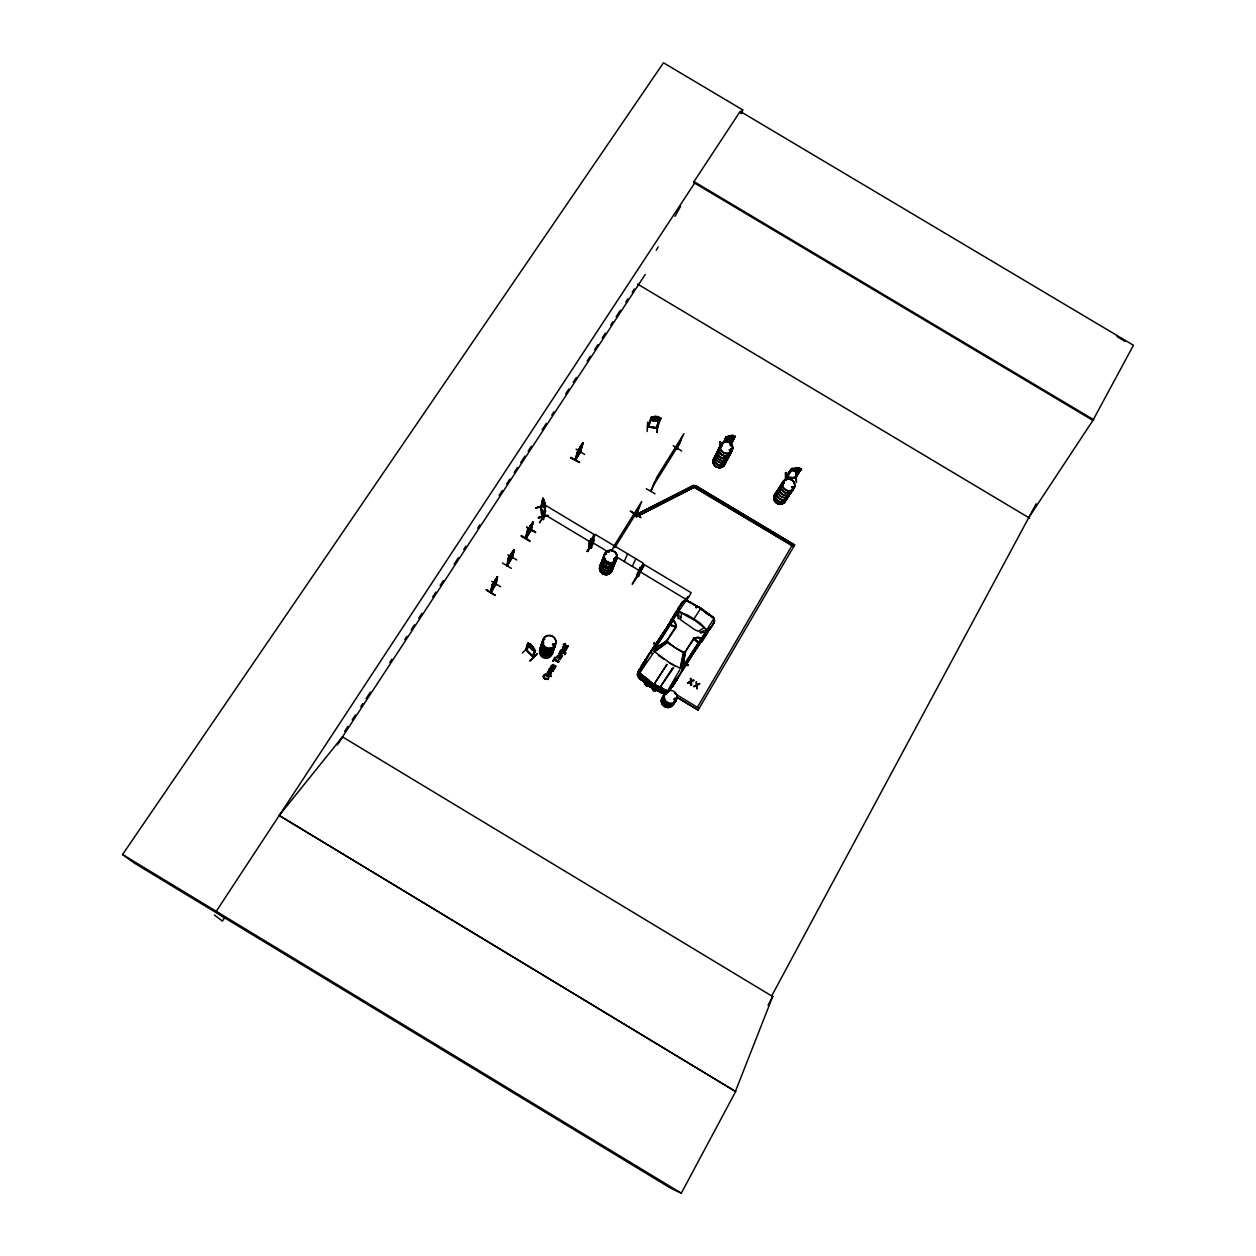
<?xml version="1.0" encoding="UTF-8"?>
<svg xmlns="http://www.w3.org/2000/svg" width="1256" height="1256" viewBox="0 0 1256 1256"><rect width="100%" height="100%" fill="white"/><g stroke="black" fill="none" stroke-linecap="round" stroke-linejoin="round"><path stroke-width="1.5" d="M655.585 647.091L656.244 648.473L656.794 645.333M544.633 502.51L544.476 505.305L544.256 501.474M551.462 666.057L551.572 665.272M560.317 651.754L560.443 650.953A1.853 1.805 17.8 0 1 561.369 649.964L564.666 651.315M562.5 648.269L562.657 647.421M562.562 647.782L563.3 649.635M641.408 666.355L647.578 657.124L640.105 669.982C641.722 664.016 634.955 675.807 638.849 677.251C646.699 683.892 656.04 692.7 666.685 693.359M549.202 669.291L549.39 670.516M686.168 601.247L691.224 592.754L643.182 563.928L637.42 576.033L641.188 568.293L641.816 569.078L638.315 576.567L637.86 575.515M637.53 576.143L638.582 576.269M638.488 576.269L636.494 575.17L637.765 575.122M637.514 576.096L638.566 575.86M543.267 676.309L543.298 677.376M590.618 547.632L591.623 547.428L590.744 546.894M588.562 546.439C590.273 548.087 586.929 542.906 591.466 538.479L592.267 538.95C589.347 551.447 586.254 548.37 591.466 538.479M564.274 652.492L564.949 653.544M677.376 448L676.701 449.224L677.628 448.376M651.016 491.002L654.721 481.645M636.164 515.054L635.3 515.604L636.478 516.765L694.223 487.344L695.306 485.507L794.64 544.994L698.101 710.08L676.607 697.143M566.33 648.19L566.896 648.583M653.183 420.995L656.543 421.2M653.261 420.964L650.545 419.111M655.962 416.757L657.689 418.311L654.988 419.347L654.156 418.64L655.977 416.662M658.332 416.662L654.925 416.301L652.304 418.939L654.172 420.069L658.866 419.63L658.27 416.694L660.97 418.232L660.075 418.122L656.605 427.699M656.464 428.045L656.527 427.307M657.359 428.092L647.625 426.381M657.076 432.598L657.736 423.068L657.218 432.409M660.389 420.054L656.527 421.31M647.138 431.499L647.656 422.173M648.63 426.475L648.363 427.228L648.724 426.49M651.142 417.51L654.957 416.442L651 417.589M552.923 670.092L553.08 668.93L553.629 669.762M678.664 609.16L669.495 623.369L675.775 611.86L679.245 608.516M580.162 451.893L580.303 451.469M528.321 529.388L525.542 538.227L528.179 529.467M530.801 530.927L530.943 529.655L525.683 537.741M496.183 584.401L497.219 576.63L495.414 584.448M565.655 653.528L565.121 651.456M565.828 653.026L564.713 651.189M563.74 652.147L561.401 650.687M688.492 664.895L685.007 663.372L682.652 665.021M788.752 494.283L788.799 494.205A6.28 5.84 32.2 0 1 783.822 499.872A6.28 5.84 32.2 0 1 776.883 495.728A6.28 5.84 32.2 0 1 779.474 488.647M791.83 486.935L792.646 488.286M792.332 486.527C794.577 487.093 791.28 489.102 792.473 486.7M783.461 482.508L784.199 481.817L784.215 482.649M784.089 482.697L783.713 482.053M729.893 449.774L730.835 450.716M730.741 450.763L731.071 449.836M526.358 649.258L533.36 656.966L532.937 656.072M731.149 448.894A6.359 5.903 27.3 0 1 727.318 455.897A6.359 5.903 27.3 0 1 719.468 452.411A6.359 5.903 27.3 0 1 721.949 444.812L721.917 444.577A6.437 5.982 27.3 0 0 719.531 452.16A6.437 5.982 27.3 0 0 727.491 455.692A6.437 5.982 27.3 0 0 731.385 448.596M528.258 642.978C523.312 651.33 528.462 651.362 533.517 656.762M526.641 650.451L533.046 657.218L535.009 650.812C533.062 645.035 525.777 638.048 527.096 650.325M675.54 699.576L674.613 699.969L674.503 698.948M675.037 698.195A6.625 6.421 37.3 0 1 670.955 705.872A6.625 6.421 37.3 0 1 662.76 702.261A6.625 6.421 37.3 0 1 665.429 693.971L665.586 693.736M665.759 694.097L666.701 693.532M682.526 665.413L684.049 665.382M656.998 645.694L656.731 646.887M677.329 609.788L683.704 601.012M613.776 559.203L614.561 558.323M614.341 559.642L614.467 558.528M614.529 558.276L615.095 559.768M603.288 560.443L603.508 559.642L603.555 560.521M606.475 553.927L605.408 554.163L606.193 553.441M554.54 644.407L553.346 645.286L553.378 643.873A6.625 6.421 15.4 0 1 554.022 645.568L553.786 645.615M543.895 639.178L544.743 639.335L544.209 638.692M486.213 589.755L495.131 595.109M491.74 581.293L500.547 586.772M491.332 591.937L492.289 584.275L490.861 592.691L491.033 591.639M701.743 638.001L694.804 637.765L684.52 652.649L681.364 668.663M492.289 584.275C487.579 602.99 494.283 584.778 495.853 585.013M495.932 583.836L490.468 592.361L495.994 583.742M497.219 576.63L495.853 584.715M655.93 690.046C648.85 686.216 656.448 690.282 663.623 693.422M652.382 689.371C653.057 686.875 651.723 692.276 655.444 690.957M552.028 665.994L554.665 668.349L552.012 666.748L552.326 665.288M681.302 672.494L685.493 652.084M502.51 563.018L511.349 568.371M683.939 652.241L680.564 668.38L670.139 663.231L654.313 651.503L667.611 641.753L675.241 647.766L684.52 652.649M507.879 554.791L516.797 559.972M507.597 565.2L509.167 557.397L508.303 557.931L506.749 565.75L512.197 557.083L507.22 565.781M512.448 557.35L507.063 565.938L508.79 557.162M509.198 557.413L508.617 558.119C506.341 568.152 518.398 542.545 511.679 556.361M512.919 552.499L510.391 555.953L511.286 553.425M568.026 645.694L568.34 646.432M511.914 558.198L514.081 549.83M513.657 549.61L512.055 558.355M512.574 551.305L508.539 558.229L514.049 549.673L512.542 557.35M513.673 552.389L514.144 549.72M709.467 629.79L713.957 622.536M714.193 621.814L714.476 620.904M521.334 535.511L530.126 540.818M682.4 668.537L682.495 670.139L685.258 652.021L693.72 638.158L698.634 642.491L693.72 638.158M526.641 527.394L535.715 532.214L526.704 527.19M553.676 669.636L553.252 670.798M527.332 531.633L533.062 521.868L531.162 530.362M527.865 529.278C520.298 553.802 535.307 520.863 532.67 522.622M545.685 505.666L535.715 507.942L545.669 505.634M532.67 521.805L530.754 530.895M540.535 507.047L540.865 507.691M546.501 515.557L538.306 518.006L548.103 515.384M540.63 507.817L542.969 498.271L541.21 507.612M543.204 515.51L542.969 516.467M543.298 516.295L540.928 506.984M543.236 519.56L542.733 518.461M545.041 509.355L544.115 500.124M542.796 518.807L543.613 518.948M543.456 519.639L545.575 510.925L544.586 510.737L545.575 510.925M545.057 514.693L539.452 522.763L544.727 514.489M680.124 668.192L683.327 652.916L667.219 642.554L654.659 651.833M549.155 669.417L549.688 668.286M640.23 668.27L637.483 674.08L637.655 676.45M543.22 676.435L543.628 675.383M570.585 457.765L579.518 462.506L570.616 457.702M522.323 653.042L529.64 645.788M580.005 452.631L575.358 459.994L578.074 449.836L575.122 459.618M575.719 458.597L575.405 459.916L580.586 451.877M578.388 450.025L577.446 452.333M575.892 459.241L578.419 450.182M560.443 651.958L562.641 653.779L564.321 652.366M580.005 452.882L583.129 442.85M577.933 450.92L583.098 442.693L580.602 451.658M583.192 442.74L577.493 452.223L578.906 451.061M528.195 643.056L526.091 649.493M527.018 650.247L528.996 643.637M584.684 454.484L576.096 449.114M649.352 680.689L645.396 677.534L644.626 678.507C649.713 684.677 661.786 687.629 665.35 691.93L660.012 689.544L660.389 688.728L665.727 691.051M713.377 621.406L713.957 618.407L700.33 608.83M534.632 649.886L532.701 655.977M533.439 657.045L535.009 650.812M535.386 650.53L535.072 651.707L535.48 650.592M537.128 653.732L529.859 661.017L537.238 653.827M694.003 181.618L693.705 182.56L1092.908 420.399L1133.446 345.259L740.177 111.36L694.003 181.618L1093.646 419.692M663.199 693.422L659.526 691.868L663.152 693.406L659.714 691.946L660.169 691.114L663.466 692.527L663.058 693.485L659.777 692.025L660.059 691.098M653.795 643.292L656.904 645.631L654.266 643.041M666.543 690.408L665.46 691.946L651.362 685.101L639.288 675.116L639.649 674.064L640.168 673.357L652.555 683.233L666.669 690.408L665.366 691.868L665.931 691.067M676.733 449.099L683.986 433.618L656.841 477.17L651.079 491.206M592.22 542.827L587.447 551.541L592.549 543.189M673.797 683.939L672.965 685.54M589.347 547.176L593.805 534.302L545.858 505.54L542.608 519.246M556.534 657.626L557.067 656.354M647.813 685.117C641.973 679.104 645.898 688.319 647.594 685.478M741.433 113.605L742.72 109.916L663.498 62.8L122.554 854.52L134.423 863.139L669.966 1187.784L681.302 1193.2L735.639 1091.558L279.036 815.395L735.639 1091.558M590.587 547.663L595.218 534.365L643.213 563.159L637.263 575.625M644.422 683.971L644.987 683.107M551.243 673.907L550.254 675.069L551.384 676.544L546.564 673.483L547.302 673.122M594.308 539.782L593.319 539.593L594.308 539.782L591.356 547.993L590.603 547.318M552.719 661.017L555.042 657.202M551.164 666.072L550.756 666.795L554.304 668.93L554.712 668.223M638.189 675.131L653.308 652.994M550.285 670.594C552.577 665.837 550.583 672.007 549.798 669.762M558.402 662.32L554.273 659.683L558.402 662.32L558.826 661.582L554.65 659.07L558.826 661.582M551.494 668.066C549.045 675.461 554.948 666.308 550.144 668.035M549.767 674.77C552.577 666.905 542.623 677.015 550.646 673.326M557.193 657.861L557.601 656.668M558.841 653.748L562.029 656.464L559.878 653.921M559.626 652.523L559.893 653.465M563.096 644.658L564.462 644.689L563.504 643.951M559.878 654.36L562.437 655.758M561.322 650.09L561.322 650.09A1.853 1.805 17.8 0 0 560.396 651.095M552.734 665.209L555.623 666.795L552.562 665.225M561.856 650.263L563.756 651.55L563.552 652.649M575.217 459.288L580.256 451.563M565.121 643.637L564.965 644.987L566.644 645.992M564.164 645.129L567.131 646.981L568.23 646.51M564.965 644.987L567.947 645.851M559.155 655.679L561.573 657.139L560.835 658.223M564.085 649.352L565.608 646.856L564.729 649.478M561.573 657.139L558.198 655.554M651.158 417.18L647.499 427.087L657.28 427.668M648.473 427.15L652.084 417.573M685.054 664.079L682.871 661.504L682.118 668.443L682.997 661.551L682.259 668.49L684.944 663.969M564.682 654.816L565.137 654.266M644.328 678.397L639.995 674.488L639.414 675.163L640.23 673.483M644.642 683.609L647.201 686.011M656.26 427.966L659.463 419.724M638.676 673.687L649.054 681.459M657.296 428.139L660.97 418.232M675.916 627.325L675.807 623.62L673.185 620.229L654.455 649.635L651.88 650.577L650.561 652.571M558.826 657.846L559.36 656.59L560.349 657.909M611.892 551.054L613.76 546.313L641.706 501.458L636.321 514.615M644.297 661.786L646.149 659.039L644.469 661.943M735.372 1091.543L772.691 996.558L771.686 995.945L1036.169 503.829M494.785 580.555L493.922 583.004L495.398 579.613M672.996 684.08L671.96 685.666M634.861 513.516C616.963 503.562 658.38 527.865 631.752 512.071M529.514 529.545L528.556 532.104L530.001 528.572M635.332 515.651L639.571 506.655L638.802 507.22M635.74 515.745L639.273 506.466M636.478 516.765L694.348 487.077L793.714 546.58L694.223 487.344L693.375 485.428L694.223 487.344M793.117 487.768L793.258 487.516A6.359 5.903 32.2 0 1 784.765 492.666A6.359 5.903 32.2 0 1 782.551 482.728M793.494 487.673L792.615 488.38M650.734 490.609L651.267 489.934M673.97 699.105L675.822 698.917M675.822 699.922L675.775 698.933M666.386 694.034L665.617 694.411M699.514 644.045L700.283 642.318L698.524 643.041L713.957 618.407M624.232 561.542L627.545 553.755M673.185 445.645L681.694 450.967M655.067 493.812L646.338 488.757M676.89 448.69L681.192 439.192M510.737 554.179L509.402 557.743L510.47 556.612M495.052 595.313L486.198 589.786L495.021 595.36M637.703 676.34L637.561 673.86L642.664 664.534L641.094 667.062L641.816 666.23M615.707 559.47L613.886 559.407M632.349 566.425L635.787 558.7M552.53 644.344L554.069 643.779M559.674 652.398L559.312 653.622M661.692 688.053L659.997 689.607L660.279 688.586M570.836 457.357L579.581 462.334M645.239 660.53L645.914 659.526L644.799 661.221L646.196 660.562L645.537 661.629L645.82 659.62C643.213 664.236 648.096 655.098 645.003 660.687L646.086 659.102M637.64 574.934L636.588 575.201L640.23 567.351L641.047 567.838L640.23 567.351M637.483 674.08L640.12 668.537M552.97 669.966L552.357 670.924M566.299 648.457L564.682 649.603M673.844 616.508L677.502 610.997L676.749 612.3M560.333 658.066L559.187 658.631M511.145 554.728L510.14 557.193L512.542 553.08L509.653 558.889L510.627 556.769M639.681 669.37L637.844 672.965M695.306 485.507L794.64 544.994M511.223 555.843L511.742 553.802M676.026 613.399L676.419 612.488M558.386 657.328L558.355 656.229M548.793 677.895L547.836 679.213M720.865 446.571L726.439 436.947L723.393 443.431M674.786 616.037L647.484 656.244L640.387 669.401L644.909 662.069M659.997 689.607L661.645 687.817M492.038 585.343L497.611 576.692L492.949 584.794L496.026 578.498M495.445 581.999L497.392 577.886L491.897 586.426M513.798 550.929L508.35 559.36M530.77 527.363L526.861 534.365L532.701 523.281M529.891 531.335L531.822 527.3M709.719 629.413C707.866 630.481 716.234 622.74 714.24 619.177L714.46 619.915M577.839 450.857L581.968 445.299M730.584 444.577L730.034 440.84L730.961 444.718M512.982 552.185L509.873 557.868M512.746 553.425L509.167 558.983L512.385 552.703M730.348 444.059L733.661 436.868L732.86 435.377L725.544 437.025M531.979 524.411L528.446 529.906L529.718 526.201M531.1 528.431L527.583 533.894L528.839 530.126L527.394 531.524M730.395 444.389L735.2 436.303L730.474 445.864M730.427 445.535L735.2 436.303M644.626 678.507L644.658 679.684L651.471 684.944L659.07 688.947L659.683 687.786M651.629 653.042L650.404 652.618L650.953 651.597M566.817 648.803L566.016 649.949M648.175 656.087L670.751 621.39L648.3 655.381L648.332 656.81M768.06 1005.177L772.754 996.432M671.489 619.789L675.398 614.215L674.472 615.675M646.699 658.489L648.112 655.679M528.274 529.53L527.379 530.032M787.135 477.264C782.205 477.594 801.752 457.106 787.057 476.856M656.291 250.227L658.16 246.835M674.99 216.393L680.611 206.235M674.723 681.38L670.233 688.602L679.527 675.288M641.423 666.496L643.543 662.948M673.671 683.405L675.885 681.364M705.982 633.589C703.91 637.012 708.588 630.072 705.809 634.17M644.783 662.65L644.171 663.529M675.131 614.655L676.073 612.881L674.299 615.503M674.158 618.156L670.029 624.75L669.872 622.803L667.721 625.614M668.883 624.154L667.988 625.849M643.888 663.702L641.141 666.559M675.822 679.622L675.791 681.082M706.327 633.464L705.841 634.249L707.207 632.38L700.911 642.161M521.005 536.108L529.844 541.367M673.263 617.34L675.1 614.42M701.366 641.078L679.433 675.147M669.401 623.306L672.478 618.737L671.756 620.072M696.452 607.213L696.986 606.303L700.691 608.516M679.731 669.966L666.999 691.915M683.531 602.252L686.059 600.509L700.722 608.234L713.628 617.56L700.722 608.234M687.786 596.678L688.775 596.851L687.786 596.678L684.41 600.792M653.685 649.729L659.196 646.416M668.333 692.182L669.464 690.313M642.052 665.445L643.276 663.623M671.505 620.087L670.908 620.621L673.436 616.884M675.634 613.635C677.235 609.819 669.605 623.573 672.635 618.266M716.108 466.792L716.124 466.761A6.217 5.793 27.3 0 1 714.821 457.357A6.249 5.809 27.3 0 0 716.862 467.122A6.249 5.809 27.3 0 0 725.324 462.082A6.249 5.809 27.3 0 1 716.815 467.201A6.249 5.809 27.3 0 1 714.743 457.482M701.978 640.56L703.077 638.786M643.653 664.361L645.914 659.526L644.815 661.347M677.015 679.339L675.697 681.207M677.596 678.742L675.179 682.055M700.707 641.847L701.492 641.266M673.499 617.136L674.08 616.178M668.914 691.098L674.001 683.547M673.2 684.881L672.023 686.954L673.326 685.038L672.855 685.823M640.403 517.409L637.765 515.258M644.611 661.253L642.994 663.937M644.815 662.713L644.124 662.226L646.039 659.369L645.38 660.75M636.023 514.442L635.379 515.572L636.148 515.007M651.032 491.175L651.22 490.013M696.138 607.684L696.986 606.303M641.486 666.371L642.193 665.068M643.983 662.493L644.768 661.331M645.851 659.259L644.642 661.488M696.201 607.731L697.049 606.35L692.81 603.853M705.448 634.72L706.845 632.631L705.009 633.966M592.267 538.95L591.278 538.761M586.945 551.258L592.235 542.985M587.431 551.525L593.13 543.173M593.052 543.094L587.541 551.211M590.555 547.538L591.309 547.742M555.623 666.795L556.031 666.088L552.766 664.503M671.332 619.867L672.211 618.784M674.252 618.219L678.523 611.798L687.315 614.938L693.94 618.957L700.817 608.297L686.969 600.478L700.817 608.297M553.268 661.347L554.273 659.683M554.603 659.196L555.607 657.532M564.462 644.689L565.169 643.496M709.593 629.649L714.146 622.317L714.162 619.271M614.734 547.663L638.221 509.967M653.136 485.994L679.904 443.023M645.443 661.629L645.443 660.169L644.799 661.677M675.414 613.964L674.77 615.095L676.246 612.708M675.65 681.427L677.329 678.648M703.627 637.546L705.951 633.825M646.118 660.719L645.458 661.771L646.196 660.562M674.676 615.299L675.351 614.231M672.478 685.949L673.342 684.583M672.965 685.635L672.305 687.001L674.833 683.091M674.236 683.531L674.865 682.558L673.844 683.123M676.654 679.92L677.267 678.79M702.245 639.634L701.696 640.513L702.183 639.775M703.957 637.043L704.695 635.834M671.897 618.941L672.839 617.795M672.086 619.145L674.927 615.205M674.66 615.613L675.257 614.686M643.402 663.404L643.103 665.413L644.187 662.257M672.886 686.059L677.204 679.009L676.262 680.469M702.465 639.367L703.533 637.42M492.682 584.542L492.101 585.233M642.397 665.083L643.402 663.184M786.052 480.185L785.973 472.46L786.083 480.012M696.986 648.049L698.729 645.317M672.792 685.776L673.499 684.787M674.205 682.573L676.215 679.009M701.947 639.901L701.413 640.733L703.768 637.42M702.591 639.273L703.093 638.456M705.448 635.096L706.688 633.228M643.386 662.87L640.937 666.826L642.334 666.543M672.604 617.842L674.236 615.283M673.97 684.128L672.651 684.551L673.42 683.327M703.596 637.247L702.041 640.105M704.93 635.222L706.045 633.605L705.401 634.751M705.071 635.316L706.155 634.092M642.428 664.942L642.256 666.638M643.606 663.215L644.501 661.818M672.227 618.988L671.567 620.009L672.635 618.407M791.673 468.441L785.973 477.186L795.598 477.939L801.359 468.833L794.64 477.547L795.629 477.986L801.359 468.833M682.322 668.38L698.383 643.26L700.173 642.491M673.452 683.295L674.268 682.024M672.761 685.855L673.64 684.457M673.609 684.222L676.152 679.119M679.072 675.712L701.131 641.204M702.292 639.602L702.638 637.671M703.156 637.985L704.616 636.07M704.647 636.337L702.559 639.037M673.499 617.45L674.189 616.366M646.557 659.934L645.71 661.268L646.322 660.216M786.853 477.123L791.641 469.932M672.572 686.137L672.745 684.426M673.483 684.551L674.503 682.84M704.569 636.557L703.046 638.927M582.721 442.63L582.25 443.352L583.035 442.803M513.563 550.662L513.971 549.783M497.109 577.682L497.533 576.818M530.817 530.613L526.123 538.008M642.962 663.796L645.003 660.358M673.028 617.764L673.765 616.586M665.46 691.946L666.057 691.083M702.277 638.205L703.266 636.682M705.998 633.574L709.499 627.922L707.929 632.49L701.664 642.161L698.729 643.166L700.817 641.989M675.744 680.893L676.387 680.093M674.817 615L674.127 616.068L675.461 613.996L675.398 615.55M643.669 663.435L641.69 666.465M669.793 624.907L653.685 649.98L651.927 650.498L666.151 641.251M676.325 626.995L670.17 625.127L670.374 624.358L676.325 626.995L667.219 640.45L654.455 649.635M794.907 469.038L795.205 470.231L797.733 469.775L797.811 467.907M677.062 678.837L676.513 679.653M702.811 638.849L703.36 637.985M641.69 666.12L642.695 664.565M677 611.86L678.052 610.228M667.486 628.377L667.486 627.011M705.589 634.154L706.108 633.354M672.148 686.608L669.762 689.057M676.576 680.297L677.486 678.884M224.573 917.775L222.422 921.088L214.384 914.996M338.225 743.395L342.48 736.88L772.691 996.558M642.727 664.879L643.386 663.859M672.164 619.506L672.808 618.501M796.131 473.057L796.398 482.492L796.1 473.041M682.212 667.47L701.225 638.236L699.592 637.53M676.372 680.171L676.858 679.433C671.819 687.425 680.045 674.236 677.596 678.036M337.189 744.934L645.239 274.452M677.753 612.787L686.059 600.509M216.252 911.322L694.631 183.109M740.585 113.166L742.72 109.916M344.678 731.353L347.896 726.439M352.198 719.892L355.417 714.978M360.77 706.783L362.921 703.501M366.14 698.587L370.442 692.025M389.752 662.54L391.888 659.259M404.762 639.602L406.913 636.321M411.199 629.774L414.417 624.86M418.719 618.297L421.938 613.383M432.661 597.008L435.879 592.078M440.165 585.532L443.384 580.617M454.123 564.227L458.409 557.68M463.778 549.484L465.929 546.203M477.72 528.179L479.87 524.914M499.182 495.414L502.4 490.499M506.686 483.953L509.905 479.038M514.206 472.476L517.425 467.562M520.643 462.648L524.93 456.085M528.148 451.171L531.366 446.257M542.105 429.882L546.391 423.319M551.761 415.124L553.896 411.858M565.702 393.834L568.921 388.92M573.207 382.358L576.425 377.444M587.164 361.069L590.383 356.139M594.669 349.592L597.887 344.678M602.173 338.115L605.392 333.201M610.761 325.021L612.912 321.74M616.131 316.826L620.417 310.263M625.786 302.084L627.937 298.802M632.223 292.24L634.374 288.974M672.651 618.297L672.635 619.836M645.129 660.656L644.328 661.865L645.16 662.226M643.041 665.507L643.826 664.298M653.607 650.121L656.417 645.6L659.588 646.542M794.671 477.924L799.523 470.262M643.009 664.016L641.581 665.915M790.762 470.294L796.367 471.942L800.574 470.67L801.485 469.163L799.036 467.656L799.052 470.262L794.216 470.937L792.583 470.027L795.786 467.64L799.036 467.766M677.753 609.286L683.609 600.98M1028.743 517.629L1092.908 420.399M674.99 614.451L675.838 613.321M671.018 621.233L671.567 620.401M698.305 645.317L699.623 643.888M682.4 601.954L677.534 609.317L682.495 602.016M672.368 618.894L671.803 619.742L672.384 618.737M647.499 426.726L657.28 427.825M645.521 659.902L646.306 658.882M641.298 666.795L642.193 665.68M670.892 688.539L671.363 687.817L667.909 692.04M535.48 532.575L526.719 527.253M673.97 682.542L679.512 675.273M687.644 682.919L690.565 681.411L687.644 682.919L690.643 682.087L690.627 684.724C692.982 687.189 690.25 676.482 691.35 685.148L690.627 684.724M691.083 678.821L690.47 678.271L690.486 681.537M688.319 683.327L690.643 682.087M568.387 646.306L567.367 647.028M691.161 681.286L693.438 680.061L691.161 681.286L691.177 678.695M562.782 647.185L564.509 646.322M791.845 545.81L697.488 707.159M566.111 648.85L565.216 649.619M656.244 647.813L655.475 647.076M564.745 653.827L564.965 652.178M693.422 686.388L696.342 684.881L696.232 681.741L696.923 684.755L699.215 683.515L696.923 684.755M696.421 685.556L697.127 688.618L696.421 685.556L694.097 686.797M557.02 656.48L557.978 655.475M560.631 658.882L559.312 659.573M547.443 671.913L548.542 671.159M639.806 674.189L639.351 675.21L643.92 679.104L644.375 676.905L643.684 679.119L643.779 677.581L639.634 674.142L643.637 677.753M661.111 688.869L659.667 689.466L651.377 685.07L643.951 679.355L644.768 678.319L652.131 683.908L666.245 691.177M644.658 679.684L645.396 677.534M675.618 699.702L675.147 700.063A6.531 6.327 37.3 0 0 674.817 698.383M665.523 693.736L666.434 693.642M643.951 679.355L644.611 676.843M279.146 815.599L342.48 736.88M668.082 692.119L671.363 688.037M699.09 708.384L674.425 693.296M698.101 710.08L676.733 696.97M729.909 449.946L731.369 450.056M636.588 516.514L635.74 514.881M605.832 554.163L605.392 553.849A6.547 6.233 21.6 0 0 604.576 561.73A6.547 6.233 21.6 0 0 612.63 564.132A6.547 6.233 21.6 0 0 616.209 556.973M668.679 624.248L669.966 622.866L670.029 624.75M638.912 677.957L641.879 680.485L639.32 677.314M641.69 680.375L638.959 677.91M688.272 665.445L683.986 665.601M639.32 674.99L640.403 673.53L643.041 675.775M641.612 680.328L642.256 679.59L639.618 677.172M693.595 638.66L697.033 637.263L701.225 638.236L698.069 637.341M652.759 688.79L655.616 690.69L652.602 689.01M665.915 692.967L667.486 691.381L660.86 688.319M666.088 641.219L667.124 640.277L666.999 641.408L653.827 650.969M551.196 671.787L553.033 671.049M563.614 647.044C561.683 650.608 566.644 646.369 563.567 647.17M531.618 645.521C528.132 645.144 535.119 651.142 532.403 646.369M527.803 643.998L530.048 647.531M533.313 646.981L533.973 650.043L529.231 645.019L530.895 644.391L528.101 642.946M535.166 651.629L532.418 650.027M697.457 646.495L698.43 645.396M548.26 678.774L547.428 679.449M543.895 675.084L544.319 674.629A2.135 2.072 15.1 0 1 545.685 674.252L548.903 677.078M684.74 663.513L683.766 664.267M664.895 692.668L663.451 692.888M731.604 435.785L728.496 437.873L731.73 437.638L731.589 435.691M654.407 651.566L660.923 646.495M683.06 601.498L686.844 600.698M792.316 486.747L792.018 487.564M554.21 645.301L554.037 645.537A6.578 6.39 15.4 0 0 553.378 643.967M659.95 645.443L653.497 649.964L659.494 646.432M614.718 557.601A6.516 6.202 21.6 0 1 612.74 565.765A6.516 6.202 21.6 0 1 604.089 564.305A6.516 6.202 21.6 0 1 604.544 555.89A6.594 6.296 21.6 0 0 603.916 564.588A6.594 6.296 21.6 0 0 612.708 566.064L612.818 565.797M722.153 445.393L721.368 445.252M685.148 663.545L688.288 664.895M735.404 436.727L732.782 435.408L729.532 435.722L726.643 438.454L728.354 439.16L733.08 437.967M794.922 469.022L796.728 467.876M552.734 671.332L550.379 671.301M566.064 649.807L564.933 650.31M635.615 514.834L693.375 485.428M637.2 514.222L693.249 485.695M699.89 683.923L697.001 685.415L697.127 688.618M544.617 675.32L545.669 674.974M691.24 681.945L694.113 680.469M683.562 601.075L686.718 601.043M659.07 688.947L660.138 688.492L651.958 684.159L643.873 677.769M729.563 435.754L725.481 437.449L726.549 437.276M730.552 439.773C740.271 435.283 727.208 443.132 724.743 438.925M552.028 650.765L552.248 650.577A6.5 6.311 15.1 0 1 544.994 658.285A6.5 6.311 15.1 0 1 540.41 648.693M696.342 646.903L697.567 646.322M544.492 638.927L544.084 638.786A6.767 6.547 15.5 0 0 546.062 649.54A6.673 6.453 15.5 0 0 555.34 643.967M699.78 632.239L706.688 629.868L700.251 623.243L693.846 618.894M565.734 650.011L564.117 650.137L562.625 648.504M588.734 546.423L589.566 546.815M563.489 646.526L565.231 646.793M792.646 468.818L791.531 468.786L799.114 467.734M700.675 633.103L703.862 632.129M800.574 470.67L796.367 471.942M721.18 445.849L721.855 445.801M563.74 647.076L564.76 647.264L563.347 648.614M563.347 653.575L560.82 652.618M734.493 436.805L735.247 436.633M545.685 678.507L547.239 678.664M548.15 515.494L538.227 517.331M543.11 499.307L542.985 498.397M542.529 499.668L543.989 507.471M544.021 500.233C546.705 506.623 542.498 528.996 540.52 506.749M543.989 507.377L545.151 509.339M545.104 507.016L542.89 515.981M559.862 659.431L558.214 658.38M675.21 700.283L674.017 699.341M553.77 645.521L552.577 644.579M785.377 472.601L785.565 480.137L785.848 472.633M615 559.815L614.106 559.36M730.49 449.475L731.133 450.245M720.159 441.735L720.426 447.387M721.682 446.084L720.834 446.194L721.792 446.178M684.237 600.918L685.917 601.075M547.004 679.449L544.288 678.523M545.245 675.1L548.118 676.827M791.531 468.896L801.485 469.273M650.498 652.68L651.597 652.869M800.48 469.132L801.375 469.273M795.927 477.264L794.86 477.971M794.797 477.641L786.209 477.249M786.178 477.563L795.629 477.908M660.091 418.546L660.954 418.546M682.526 665.35L684.112 665.476M637.86 575.452L636.776 574.981M550.583 668.537L551.415 668.773M647.688 427.119L657.265 428.076M545.638 674.378L547.318 674.943M730.458 451.077L729.548 450.166M562.908 652.963L561.887 652.618M678.617 611.86L682.008 612.504M548.841 671.285L551.258 673.357M664.942 694.019L650.121 687.048L637.734 676.246M664.346 693.673L665.947 693.767L663.576 693.485M564.588 650.137L563.74 649.776M642.413 680.799L650.184 686.954L661.959 692.37M685.917 600.839L686.812 601.059M546.03 675.179L547.946 676.497M661.064 691.13L664.298 692.354M677.659 609.239L678.476 609.568M669.966 625.001L675.759 627.403M660.499 688.885L664.55 690.674M792.834 486.543L793.572 487.485M652.963 688.492L647.688 685.101M661.221 689.073L665.963 691.287M686.749 600.635L691.585 603.163M727.35 440.118L724.853 438.909M540.928 506.56L543.377 516.279M653.12 688.461L659.039 691.397M659.039 688.131L644.14 678.366M653.607 687.503L656.527 689.01M660.656 688.649L652.037 684.033L639.649 674.064M654.439 686.043L658.819 688.351M689.026 601.718L691.601 603.178M655.412 685.996L644.265 678.099M667.611 641.753L667.062 640.246L676.23 625.849L673.185 619.663M655.648 685.792L645.474 678.648M669.542 662.838L675.461 666.339M635.018 579.722C663.168 535.197 614.577 613.415 639.602 571.417L686.938 599.96M637.593 284.06L1029.669 518.194M581.104 445.079L579.534 448.816L580.523 445.974M592.408 542.451L609.16 552.499M615.848 556.518L639.665 570.805M543.785 514.049L591.011 542.388M530.88 524.537L529.42 528.117L530.283 525.463M513.735 551.007L508.397 559.532L510.58 555.497M564.603 645.568L566.566 646.746M1117.149 336.655L1124.921 341.334M122.554 854.52L681.302 1193.2M693.579 638.833L698.022 643.009M673.86 682.667L674.032 683.892L673.64 683.029M543.942 676.686L545.183 678.381M700.597 608.469L713.471 617.779L714.287 620.024M550.05 671.599L551.164 672.996M705.809 612.959L708.635 614.859M544.79 679.025L543.864 678.13M658.285 655.287L663.922 659.227M550.348 671.426L549.202 669.652M216.095 911.197L224.274 917.602M643.103 679.998L646.981 683.044M651.66 684.646L640.419 674.896M642.46 680.721L647.594 684.897M645.16 682.966L639.351 677.376M638.017 673.059L639.571 669.558M544.759 678.099L543.989 677.141M674.503 621.437L673.185 620.229L675.304 622.725M547.899 675.194L548.793 676.607M529.922 647.594L532.45 650.106M793.133 486.888L793.494 487.218A6.453 5.982 32.2 0 1 784.827 492.603A6.453 5.982 32.2 0 1 782.582 482.54M653.842 643.182L655.428 647.248M542.859 498.287L544.131 500.202L543.157 501.003L544.79 507.33M560.553 652.429L560.364 651.613M714.052 619.428L714.35 621.045M535.7 507.785L545.638 505.87M542.875 498.428L541.258 507.393M729.971 440.825L730.568 444.718M720.975 447.356L720.238 441.547L720.85 447.34M559.375 654.062L559.36 653.136M677.659 615.314L678.083 618.596M544.837 503.405L545.371 508.005M678.523 611.798L679.213 619.051M667.376 627.184L667.58 628.44M669.762 622.96L669.888 624.97M674.833 701.696A6.531 6.327 37.3 0 1 664.66 704.836A6.531 6.327 37.3 0 1 665.35 694.223M674.095 701.35A6.516 6.311 37.3 0 1 668.789 707.489A6.516 6.311 37.3 0 1 661.614 703.172A6.516 6.311 37.3 0 1 664.44 695.541A6.5 6.296 37.3 0 0 661.692 703.077A6.5 6.296 37.3 0 0 668.851 707.379A6.5 6.296 37.3 0 0 674.158 701.256M676.325 698.399A6.657 6.453 37.2 0 1 670.327 704.726A6.657 6.453 37.2 0 1 663.278 699.152A6.657 6.453 37.2 0 1 668.051 691.868A6.657 6.453 37.2 0 0 663.325 699.074A6.657 6.453 37.2 0 0 670.39 704.647A6.657 6.453 37.2 0 0 676.387 698.32M676.183 698.493A6.563 6.359 37.2 0 1 670.264 704.726A6.563 6.359 37.2 0 1 663.294 699.231A6.563 6.359 37.2 0 1 668.004 692.04M676.372 698.226A6.563 6.359 37.2 0 1 670.453 704.475A6.563 6.359 37.2 0 1 663.482 698.98A6.563 6.359 37.2 0 1 668.192 691.773M614.686 557.79A6.594 6.296 21.6 0 1 612.708 566.064M603.744 557.978A6.5 6.202 21.6 0 0 605.737 568.23A6.5 6.202 21.6 0 0 614.718 562.814A6.468 6.17 21.6 0 1 605.769 568.152A6.468 6.17 21.6 0 1 603.775 557.947M614.514 561.197A6.5 6.202 21.6 0 0 613.886 559.674A6.468 6.17 21.6 0 1 614.514 561.149M616.256 557.083A6.625 6.311 21.6 0 1 612.08 564.541A6.625 6.311 21.6 0 1 603.885 560.914A6.625 6.311 21.6 0 1 606.632 552.828M612.755 565.514A6.437 6.139 21.5 0 1 609.207 572.579A6.437 6.139 21.5 0 1 601.294 570.208A6.516 6.233 21.5 0 1 602.111 562.029M602.095 562.327A6.437 6.139 21.5 0 0 601.294 570.208A6.516 6.233 21.5 0 0 609.348 572.422A6.516 6.233 21.5 0 0 612.928 565.263A6.437 6.139 21.5 0 1 609.348 572.234A6.437 6.139 21.5 0 1 601.436 569.863A6.437 6.139 21.5 0 1 602.221 561.966M612.049 570.318A6.39 6.107 21.5 0 1 602.001 573.223A6.39 6.107 21.5 0 1 602.802 563.049A6.374 6.092 21.5 0 0 599.944 570.365A6.374 6.092 21.5 0 0 606.962 574.573A6.421 6.123 21.5 0 0 612.284 568.78A6.374 6.092 21.5 0 1 606.962 574.573A6.421 6.123 21.5 0 1 599.897 570.412A6.421 6.123 21.5 0 1 602.77 563.081M613.744 563.065A6.468 6.17 21.5 0 1 610.196 570.145A6.468 6.17 21.5 0 1 602.236 567.775A6.468 6.17 21.5 0 1 603.037 559.862M613.603 563.41A6.453 6.154 21.5 0 1 606.491 570.883A6.453 6.154 21.5 0 1 601.86 561.448M730.05 452.992A6.327 5.872 27.3 0 1 724.963 458.628A6.327 5.872 27.3 0 1 717.977 454.452A6.327 5.872 27.3 0 1 720.661 447.372M730.223 452.851A6.421 5.966 27.3 0 1 725.057 458.566A6.421 5.966 27.3 0 1 717.977 454.327A6.421 5.966 27.3 0 1 720.693 447.152M729.344 449.789A6.421 5.966 27.3 0 1 729.987 451.281A6.421 5.966 27.3 0 0 729.406 449.664A6.327 5.872 27.3 0 1 730.05 451.014M729.014 455.017A6.311 5.872 27.3 0 1 723.927 460.638A6.311 5.872 27.3 0 1 716.956 456.462A6.311 5.872 27.3 0 1 719.625 449.397M730.27 452.568A6.327 5.872 27.3 0 1 725.183 458.205A6.327 5.872 27.3 0 1 718.197 454.028A6.327 5.872 27.3 0 1 720.881 446.948M730.285 452.725A6.421 5.966 27.3 0 1 725.12 458.424A6.421 5.966 27.3 0 1 718.04 454.201A6.421 5.966 27.3 0 1 720.756 447.026M731.369 448.47A6.359 5.903 27.3 0 1 727.538 455.473A6.359 5.903 27.3 0 1 719.688 451.987A6.359 5.903 27.3 0 1 722.169 444.389M726.329 460.104A6.233 5.809 27.3 0 1 721.289 465.662A6.233 5.809 27.3 0 1 714.413 461.549A6.233 5.809 27.3 0 1 717.066 454.562M726.565 459.837A6.343 5.903 27.3 0 1 721.446 465.489A6.343 5.903 27.3 0 1 714.46 461.297A6.343 5.903 27.3 0 1 717.145 454.201M725.12 463.527A6.217 5.793 27.3 0 1 716.171 466.667M728.825 455.331A6.296 5.84 27.3 0 1 723.754 460.921A6.296 5.84 27.3 0 1 716.815 456.776A6.296 5.84 27.3 0 1 719.484 449.742M728.92 455.19A6.311 5.872 27.3 0 1 723.833 460.811A6.311 5.872 27.3 0 1 716.862 456.65A6.311 5.872 27.3 0 1 719.531 449.585M718.401 451.705A6.374 5.919 27.3 0 0 715.7 458.833A6.374 5.919 27.3 0 0 722.734 463.024A6.374 5.919 27.3 0 0 727.868 457.357A6.28 5.84 27.3 0 1 719.343 462.271A6.28 5.84 27.3 0 1 717.239 452.505M715.999 455.017A6.249 5.809 27.3 0 0 718.087 464.72A6.264 5.825 27.3 0 0 726.549 459.696A6.249 5.809 27.3 0 1 718.087 464.72A6.264 5.825 27.3 0 1 715.999 455.002M791.877 489.746A6.421 5.966 32.2 0 1 786.256 495.539A6.421 5.966 32.2 0 1 779.395 490.217A6.421 5.966 32.2 0 1 783.838 483.497M790.04 493.608A6.296 5.856 32.2 0 1 780.384 496.356A6.296 5.856 32.2 0 1 780.871 486.48M790.26 493.325A6.327 5.872 32.2 0 1 780.557 496.089A6.327 5.872 32.2 0 1 781.044 486.15M791.767 491.19A6.421 5.966 32.2 0 1 781.923 493.985A6.421 5.966 32.2 0 1 782.41 483.905M793.541 487.093A6.359 5.903 32.2 0 1 785.031 492.274A6.359 5.903 32.2 0 1 782.818 482.335M787.245 496.56A6.249 5.809 32.2 0 1 782.3 502.165A6.264 5.825 32.2 0 1 775.392 498.051A6.264 5.825 32.2 0 1 777.966 490.986A6.249 5.809 32.2 0 0 775.407 498.051A6.249 5.809 32.2 0 0 782.3 502.165A6.264 5.825 32.2 0 0 787.261 496.56A6.343 5.903 32.2 0 1 781.86 502.18A6.343 5.903 32.2 0 1 775.093 496.921A6.343 5.903 32.2 0 1 779.489 490.248M785.973 498.491A6.233 5.809 32.2 0 1 781.028 504.111A6.249 5.809 32.2 0 1 774.136 499.982A6.249 5.809 32.2 0 1 776.695 492.933A6.233 5.809 32.2 0 0 774.136 499.982A6.233 5.809 32.2 0 0 781.028 504.111A6.249 5.809 32.2 0 0 785.989 498.491A6.249 5.809 32.2 0 1 781.075 504.033A6.249 5.809 32.2 0 1 774.183 499.904A6.249 5.809 32.2 0 1 776.758 492.854A6.233 5.793 32.2 0 0 774.245 499.841A6.233 5.793 32.2 0 0 781.106 503.954A6.233 5.793 32.2 0 0 786.052 498.365M788.972 494.095A6.374 5.919 32.2 0 1 783.932 499.825A6.374 5.919 32.2 0 1 776.899 495.618A6.374 5.919 32.2 0 1 779.505 488.427M787.512 496.167A6.264 5.825 32.2 0 1 782.017 501.835A6.264 5.825 32.2 0 1 775.345 496.654A6.264 5.825 32.2 0 1 779.678 490.075M789.051 493.985A6.374 5.919 32.2 0 1 784.011 499.7A6.374 5.919 32.2 0 1 776.977 495.492A6.374 5.919 32.2 0 1 779.584 488.317M554.508 644.108A6.641 6.437 15.4 0 1 550.787 651.503A6.641 6.437 15.4 0 1 542.592 649.085A6.735 6.531 15.4 0 1 543.471 640.686M543.503 640.858A6.641 6.437 15.4 0 0 542.592 649.085A6.735 6.531 15.4 0 0 550.85 651.487A6.735 6.531 15.4 0 0 554.634 643.983A6.625 6.421 15.4 0 1 550.882 651.189A6.641 6.437 15.4 0 1 542.686 648.787A6.641 6.437 15.4 0 1 543.597 640.544A6.625 6.421 15.4 0 0 542.702 648.787A6.625 6.421 15.4 0 0 550.882 651.189A6.641 6.437 15.4 0 0 554.618 643.81M555.497 643.779A6.767 6.547 15.5 0 1 546.062 649.54A6.673 6.453 15.5 0 1 544.068 639.021M555.435 643.669A6.673 6.468 15.5 0 1 546.125 649.352A6.673 6.468 15.5 0 1 544.178 638.707M552.766 649.226A6.563 6.359 15.2 0 1 549.076 656.543A6.563 6.359 15.2 0 1 540.991 654.156A6.563 6.359 15.2 0 1 541.885 646.008M541.854 645.835A6.641 6.453 15.2 0 0 543.801 656.448A6.641 6.453 15.2 0 0 553.08 650.781A6.657 6.453 15.2 0 1 543.832 656.37A6.657 6.453 15.2 0 1 541.885 645.757M553.535 647.233A6.673 6.484 15.3 0 1 549.233 654.878A6.673 6.484 15.3 0 1 540.975 651.252A6.673 6.484 15.3 0 1 543.848 642.978M553.064 650.577A6.563 6.374 15.2 0 1 543.895 656.182A6.563 6.374 15.2 0 1 541.98 645.71M553.378 647.437A6.578 6.39 15.3 0 1 549.673 654.784A6.578 6.39 15.3 0 1 541.54 652.382A6.578 6.39 15.3 0 1 542.435 644.218M553.472 647.138A6.594 6.39 15.3 0 1 546.125 654.91A6.594 6.39 15.3 0 1 541.462 645.207M681.003 616.916L680.673 619.867L694.568 629.617L698.415 631.25L704.271 627.702L695.589 620.919L681.49 613.085L681.003 616.916M672.164 668.506L660.609 686.514L673.593 667.862L672.164 668.506M666.952 664.44L654.659 683.39L666.952 664.44M528.022 534.02L526.484 535.59L528.022 534.02M532.167 525.919L530.629 527.473L532.261 525.966M664.44 698.352A6.578 6.374 37.1 0 0 675.32 701.539A6.578 6.374 37.1 0 0 672.384 690.69A6.578 6.374 37.1 0 0 664.44 698.352M604.952 559.47A6.578 6.264 21.6 0 0 616.272 559.909A6.578 6.264 21.6 0 0 610.683 550.238A6.578 6.264 21.6 0 0 604.952 559.47M604.905 559.626A6.547 6.233 21.6 0 0 616.178 560.066A6.547 6.233 21.6 0 0 610.62 550.442A6.547 6.233 21.6 0 0 604.905 559.626M604.937 559.532A6.578 6.264 21.6 0 0 616.241 559.972A6.578 6.264 21.6 0 0 610.667 550.301A6.578 6.264 21.6 0 0 604.937 559.532M721.038 450.323A6.374 5.919 27.3 0 0 731.918 450.857A6.374 5.919 27.3 0 0 726.376 441.562A6.39 5.935 27.3 0 0 721.023 450.339A6.39 5.935 27.3 0 0 731.887 450.935A6.39 5.935 27.3 0 0 726.329 441.641A6.374 5.919 27.3 0 0 721.038 450.323A6.39 5.935 27.3 0 0 731.918 450.873A6.39 5.935 27.3 0 0 726.376 441.562A6.39 5.935 27.3 0 0 720.975 450.417M782.598 486.088A6.39 5.935 32.1 0 0 793.148 489.275A6.39 5.935 32.1 0 0 790.118 479.007A6.39 5.935 32.1 0 0 782.598 486.088A6.39 5.935 32.1 0 0 793.086 489.369A6.39 5.935 32.1 0 0 790.071 479.085A6.39 5.935 32.1 0 0 782.551 486.166M782.488 486.276A6.374 5.903 32.2 0 0 792.991 489.463A6.374 5.903 32.2 0 0 789.977 479.243A6.374 5.903 32.2 0 0 782.488 486.276M544.978 652.885A6.625 6.421 15.4 0 0 554.226 647.233A6.578 6.39 15.4 0 1 545.01 652.806A6.578 6.39 15.4 0 1 543.079 642.303A6.625 6.421 15.4 0 0 544.978 652.885M544.492 646.353A6.688 6.484 15.6 0 0 555.717 643.794A6.688 6.484 15.6 0 0 547.679 635.567A6.704 6.5 15.6 0 0 544.46 646.432A6.704 6.5 15.6 0 0 555.702 643.873A6.704 6.5 15.6 0 0 547.647 635.63A6.688 6.484 15.6 0 0 544.492 646.353"/></g></svg>
